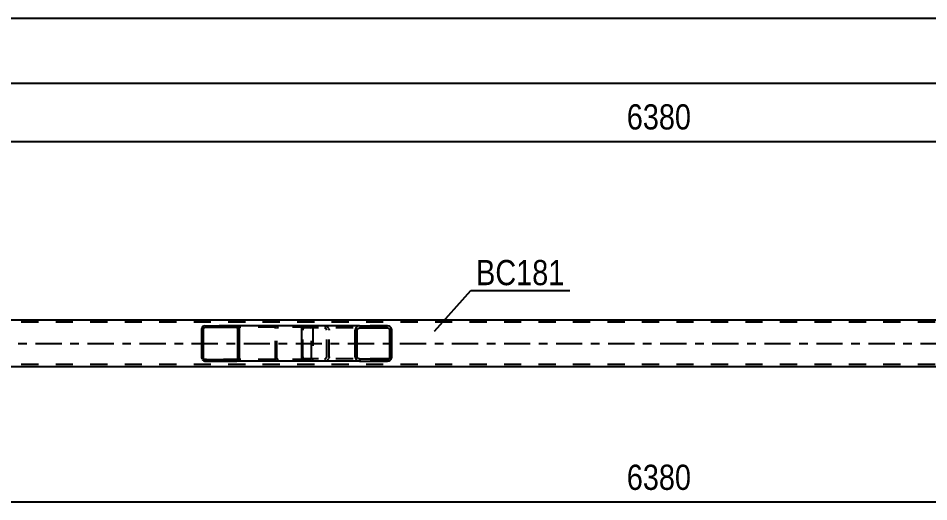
# Model space of a CAD drawing. Header units: millimetres. Extents: x 0 to 841, y 0 to 594.
# Drawn here: x 288.9 to 392.4, y 201.1 to 256.1 of the extents above; entities that cross this region are included whole.
import ezdxf

# ---------------------------------------------------------------- set-up
doc = ezdxf.new("R2010")
doc.units = ezdxf.units.MM
doc.linetypes.add('DXK_LINE_DOT2', pattern=[3.9198, 1.9599, -1.9599])
doc.linetypes.add('DXK_LINE_DOT3', pattern=[5.9187, 2.979, -0.9799, 0.9799, -0.9799])
doc.styles.add('Arial Narrow', font='ARIALN.TTF', dxfattribs={"height": 0.2})

# ---------------------------------------------------------------- blocks, each defined once
blk = doc.blocks.new('Part-103641004-2899 - 2810')
at = {"linetype": 'Continuous'}
h = blk.add_hatch(dxfattribs=at)
h.set_pattern_fill('', scale=0.7, style=0, pattern_type=0)
h.set_pattern_definition([(45, (331.3144, 220.8232), (-1.57154, 1.57154), [])])
h.paths.add_polyline_path([(331.35, 220.64), (331.31, 220.82), (331.21, 220.98), (331.04, 221.08), (330.85, 221.12), (327.67, 221.12), (327.47, 221.08), (327.31, 220.98), (327.2, 220.82), (327.16, 220.64), (327.16, 217.6), (327.2, 217.42), (327.31, 217.26), (327.47, 217.16), (327.67, 217.12), (330.85, 217.12), (331.04, 217.16), (331.21, 217.26), (331.31, 217.42), (331.35, 217.6)])
h.paths.add_polyline_path([(331.08, 217.51), (331.03, 217.43), (330.95, 217.38), (330.85, 217.36), (327.67, 217.36), (327.57, 217.38), (327.49, 217.43), (327.43, 217.51), (327.41, 217.6), (327.41, 220.64), (327.43, 220.73), (327.49, 220.81), (327.57, 220.86), (327.67, 220.88), (330.85, 220.88), (330.95, 220.86), (331.03, 220.81), (331.08, 220.73), (331.1, 220.64), (331.1, 217.6)])
at = {"color": 2, "linetype": 'Continuous'}
for p, q in [((321.09, 220.64), (321.12, 220.82)), ((321.09, 217.6), (321.09, 220.64)), ((321.12, 220.82), (321.17, 220.98)), ((321.17, 220.98), (321.26, 221.08)), ((321.26, 221.08), (321.37, 221.12)), ((327.67, 221.12), (321.37, 221.12)), ((327.2, 220.82), (327.16, 220.64)), ((327.16, 217.6), (327.16, 220.64)), ((327.41, 220.64), (327.43, 220.73)), ((327.41, 217.6), (327.41, 220.64)), ((327.43, 220.73), (327.49, 220.81)), ((327.67, 221.12), (327.47, 221.08)), ((327.49, 220.81), (327.57, 220.86)), ((327.57, 220.86), (327.67, 220.88)), ((327.67, 221.12), (330.85, 221.12)), ((327.67, 220.88), (330.85, 220.88)), ((331.04, 221.08), (330.85, 221.12)), ((330.85, 220.88), (330.95, 220.86)), ((330.95, 220.86), (331.03, 220.81)), ((331.03, 220.81), (331.08, 220.73)), ((331.08, 220.73), (331.1, 220.64)), ((331.1, 217.6), (331.1, 220.64)), ((331.35, 220.64), (331.31, 220.82)), ((331.35, 217.6), (331.35, 220.64)), ((321.12, 217.42), (321.09, 217.6)), ((321.17, 217.26), (321.12, 217.42)), ((327.16, 217.6), (327.2, 217.42)), ((327.43, 217.51), (327.41, 217.6)), ((327.49, 217.43), (327.43, 217.51)), ((327.57, 217.38), (327.49, 217.43)), ((331.03, 217.43), (330.95, 217.38)), ((331.08, 217.51), (331.03, 217.43)), ((331.1, 217.6), (331.08, 217.51)), ((331.31, 217.42), (331.35, 217.6)), ((321.26, 217.16), (321.17, 217.26)), ((321.37, 217.12), (321.26, 217.16)), ((327.67, 217.12), (321.37, 217.12)), ((327.47, 217.16), (327.67, 217.12)), ((327.67, 217.36), (327.57, 217.38)), ((327.67, 217.36), (330.85, 217.36)), ((327.67, 217.12), (330.85, 217.12)), ((330.95, 217.38), (330.85, 217.36)), ((330.85, 217.12), (331.04, 217.16))]:
    blk.add_line(p, q, dxfattribs=at)
at = {"color": 7, "linetype": 'DXK_LINE_DOT2'}
for p, q in [((321.24, 220.73), (321.23, 220.64)), ((321.23, 217.6), (321.23, 220.64)), ((321.27, 220.81), (321.24, 220.73)), ((321.31, 220.86), (321.27, 220.81)), ((321.37, 220.88), (321.31, 220.86)), ((330.85, 220.88), (321.37, 220.88)), ((322.36, 220.88), (322.36, 221.12)), ((323.7, 221.12), (323.89, 221.08)), ((323.8, 220.86), (323.7, 220.88)), ((323.88, 220.81), (323.8, 220.86)), ((323.93, 220.73), (323.88, 220.81)), ((323.95, 220.64), (323.93, 220.73)), ((323.95, 217.6), (323.95, 220.64)), ((324.16, 220.82), (324.2, 220.64)), ((324.2, 217.6), (324.2, 220.64)), ((330.85, 221.12), (327.67, 221.12)), ((321.23, 217.6), (321.24, 217.51)), ((321.24, 217.51), (321.27, 217.43)), ((321.27, 217.43), (321.31, 217.38)), ((323.8, 217.38), (323.88, 217.43)), ((323.88, 217.43), (323.93, 217.51)), ((323.93, 217.51), (323.95, 217.6)), ((324.2, 217.6), (324.16, 217.42)), ((321.31, 217.38), (321.37, 217.36)), ((330.85, 217.36), (321.37, 217.36)), ((322.36, 217.12), (322.36, 217.36)), ((323.7, 217.36), (323.8, 217.38)), ((323.89, 217.16), (323.7, 217.12)), ((330.85, 217.12), (327.67, 217.12))]:
    blk.add_line(p, q, dxfattribs=at)
for centre, start, end in [((323.71, 220.62), 23.8494, 68.8059), ((323.71, 217.61), 291.1941, 336.1506)]:
    blk.add_arc(centre, 0.492, start, end, dxfattribs=at)
at = {"color": 2, "linetype": 'Continuous'}
for centre, start, end in [((327.65, 220.62), 111.1941, 156.1506), ((330.86, 220.62), 23.8494, 68.8059), ((327.65, 217.61), 203.8494, 248.8059), ((330.86, 217.61), 291.1941, 336.1506)]:
    blk.add_arc(centre, 0.492, start, end, dxfattribs=at)
blk = doc.blocks.new('Part-103641004-2924 - 2810')
at = {"linetype": 'Continuous'}
h = blk.add_hatch(dxfattribs=at)
h.set_pattern_fill('', scale=0.7, style=0, pattern_type=0)
h.set_pattern_definition([(45, (313.9824, 220.922), (-1.57154, 1.57154), [])])
h.paths.add_polyline_path([(314.01, 220.8), (313.98, 220.92), (313.91, 221.03), (313.8, 221.1), (313.67, 221.12), (310.09, 221.12), (309.96, 221.1), (309.85, 221.03), (309.78, 220.92), (309.75, 220.8), (309.75, 217.44), (309.78, 217.32), (309.85, 217.21), (309.96, 217.14), (310.09, 217.12), (313.67, 217.12), (313.8, 217.14), (313.91, 217.21), (313.98, 217.32), (314.01, 217.44)])
h.paths.add_polyline_path([(313.83, 217.38), (313.79, 217.33), (313.73, 217.29), (313.67, 217.28), (310.09, 217.28), (310.03, 217.29), (309.97, 217.33), (309.93, 217.38), (309.92, 217.44), (309.92, 220.8), (309.93, 220.86), (309.97, 220.91), (310.03, 220.95), (310.09, 220.96), (313.67, 220.96), (313.73, 220.95), (313.79, 220.91), (313.83, 220.86), (313.84, 220.8), (313.84, 217.44)])
at = {"color": 2, "linetype": 'Continuous'}
for p, q in [((309.78, 220.92), (309.75, 220.8)), ((309.75, 217.44), (309.75, 220.8)), ((309.92, 220.8), (309.93, 220.86)), ((309.92, 217.44), (309.92, 220.8)), ((309.93, 220.86), (309.97, 220.91)), ((310.09, 221.12), (309.96, 221.1)), ((309.97, 220.91), (310.03, 220.95)), ((310.03, 220.95), (310.09, 220.96)), ((310.09, 221.12), (313.67, 221.12)), ((310.09, 220.96), (313.67, 220.96)), ((321.37, 221.12), (313.67, 221.12)), ((313.8, 221.1), (313.67, 221.12)), ((313.67, 220.96), (313.73, 220.95)), ((313.73, 220.95), (313.79, 220.91)), ((313.79, 220.91), (313.83, 220.86)), ((313.83, 220.86), (313.84, 220.8)), ((313.84, 217.44), (313.84, 220.8)), ((314.01, 220.8), (313.98, 220.92)), ((314.01, 217.44), (314.01, 220.8)), ((309.75, 217.44), (309.78, 217.32)), ((309.93, 217.38), (309.92, 217.44)), ((313.84, 217.44), (313.83, 217.38)), ((313.98, 217.32), (314.01, 217.44)), ((309.97, 217.33), (309.93, 217.38)), ((309.96, 217.14), (310.09, 217.12)), ((310.03, 217.29), (309.97, 217.33)), ((310.09, 217.28), (310.03, 217.29)), ((310.09, 217.28), (313.67, 217.28)), ((310.09, 217.12), (313.67, 217.12)), ((313.73, 217.29), (313.67, 217.28)), ((313.67, 217.12), (313.8, 217.14)), ((321.37, 217.12), (313.67, 217.12)), ((313.79, 217.33), (313.73, 217.29)), ((313.83, 217.38), (313.79, 217.33))]:
    blk.add_line(p, q, dxfattribs=at)
at = {"color": 7, "linetype": 'DXK_LINE_DOT2'}
for p, q in [((313.67, 221.12), (310.09, 221.12)), ((322.02, 220.96), (310.09, 220.96)), ((318.1, 220.8), (318.13, 220.92)), ((318.1, 217.44), (318.1, 220.8)), ((318.28, 220.86), (318.27, 220.8)), ((318.27, 217.44), (318.27, 220.8)), ((318.32, 220.91), (318.28, 220.86)), ((318.31, 221.1), (318.44, 221.12)), ((318.32, 220.91), (318.34, 220.92)), ((318.34, 220.92), (318.38, 220.95)), ((318.38, 220.95), (318.44, 220.96)), ((322.02, 221.12), (321.37, 221.12)), ((322.02, 221.12), (322.15, 221.1)), ((322.08, 220.95), (322.02, 220.96)), ((322.14, 220.91), (322.08, 220.95)), ((322.17, 220.86), (322.14, 220.91)), ((322.19, 220.8), (322.17, 220.86)), ((322.19, 217.44), (322.19, 220.8)), ((322.33, 220.92), (322.35, 220.82)), ((322.35, 220.82), (322.36, 220.8)), ((322.36, 220.8), (322.36, 217.44)), ((318.13, 217.32), (318.1, 217.44)), ((318.27, 217.44), (318.28, 217.38)), ((322.17, 217.38), (322.19, 217.44)), ((322.35, 217.42), (322.33, 217.32)), ((322.36, 217.44), (322.35, 217.42)), ((322.02, 217.28), (310.09, 217.28)), ((313.67, 217.12), (310.09, 217.12)), ((318.28, 217.38), (318.32, 217.33)), ((318.44, 217.12), (318.31, 217.14)), ((318.32, 217.33), (318.34, 217.32)), ((318.34, 217.32), (318.38, 217.29)), ((318.38, 217.29), (318.44, 217.28)), ((322.02, 217.12), (321.37, 217.12)), ((322.02, 217.28), (322.08, 217.29)), ((322.15, 217.14), (322.02, 217.12)), ((322.08, 217.29), (322.14, 217.33)), ((322.14, 217.33), (322.17, 217.38))]:
    blk.add_line(p, q, dxfattribs=at)
at = {"color": 2, "linetype": 'Continuous'}
for centre, start, end in [((310.08, 220.79), 110.7583, 155.68), ((313.68, 220.79), 24.32, 69.2417), ((310.08, 217.45), 204.32, 249.2417), ((313.68, 217.45), 290.7583, 335.68)]:
    blk.add_arc(centre, 0.331, start, end, dxfattribs=at)
at = {"color": 7, "linetype": 'DXK_LINE_DOT2'}
for centre, start, end in [((318.43, 220.79), 110.7583, 155.68), ((322.03, 220.79), 24.32, 69.2417), ((318.43, 217.45), 204.32, 249.2417)]:
    blk.add_arc(centre, 0.331, start, end, dxfattribs=at)
blk = doc.blocks.new('Part-103641004-3039 - 2810')
at = {"color": 2, "linetype": 'Continuous'}
for p, q in [((757.63, 221.76), (95.51, 221.76)), ((488.51, 216.48), (239.3, 216.48))]:
    blk.add_line(p, q, dxfattribs=at)
at = {"color": 7, "linetype": 'DXK_LINE_DOT2'}
for p, q in [((757.63, 221.52), (95.51, 221.52)), ((757.63, 216.72), (95.51, 216.72))]:
    blk.add_line(p, q, dxfattribs=at)
at = {"color": 7, "linetype": 'DXK_LINE_DOT3'}
blk.add_line((95.51, 219.12), (757.63, 219.12), dxfattribs=at)
blk = doc.blocks.new('StraightDimension-103641004-3324 - 2810')
at = {"color": 7, "linetype": 'Continuous'}
blk.add_line((85.29, 248.7), (767.85, 248.7), dxfattribs=at)
blk = doc.blocks.new('StraightDimension-103641004-3183 - 2810')
at = {"color": 7, "linetype": 'Continuous'}
blk.add_line((234.1, 201.13), (489.31, 201.13), dxfattribs=at)
at = {"color": 0}
blk.add_wipeout([(365.96, 201.88), (365.96, 206.08), (357.45, 206.08), (357.45, 201.88)], dxfattribs=at)
at = {"color": 3, "style": 'Arial Narrow'}
blk.add_text('6380', height=2.863, dxfattribs=at).set_placement((358.05, 202.48))
blk = doc.blocks.new('StraightDimension-103641004-3288 - 2810')
at = {"color": 7, "linetype": 'Continuous'}
blk.add_line((234.1, 242.08), (489.31, 242.08), dxfattribs=at)
at = {"color": 0}
blk.add_wipeout([(365.96, 242.83), (365.96, 247.03), (357.45, 247.03), (357.45, 242.83)], dxfattribs=at)
at = {"color": 3, "style": 'Arial Narrow'}
blk.add_text('6380', height=2.863, dxfattribs=at).set_placement((358.05, 243.43))
blk = doc.blocks.new('StraightDimension-103641004-3303 - 2810')
at = {"color": 7, "linetype": 'Continuous'}
blk.add_line((84.65, 256.07), (768.49, 256.07), dxfattribs=at)
blk = doc.blocks.new('Mark-103641004-3035 - 2810')
at = {"color": 30, "linetype": 'Continuous'}
for p, q in [((336.18, 220.51), (340.32, 225.14)), ((340.32, 225.14), (351.57, 225.14))]:
    blk.add_line(p, q, dxfattribs=at)
at = {"color": 0}
blk.add_wipeout([(350.97, 225.74), (350.97, 228.74), (340.92, 228.74), (340.92, 225.74)], dxfattribs=at)
blk.add_wipeout([(350.97, 225.74), (350.97, 228.74), (340.92, 228.74), (340.92, 225.74)], dxfattribs=at)
at = {"color": 3, "style": 'Arial Narrow'}
blk.add_text('BC181', height=2.863, dxfattribs=at).set_placement((340.92, 225.74))

msp = doc.modelspace()

# ---------------------------------------------------------------- block references
for name in ['StraightDimension-103641004-3324 - 2810', 'Part-103641004-3039 - 2810', 'Part-103641004-2924 - 2810', 'Part-103641004-2899 - 2810', 'StraightDimension-103641004-3183 - 2810']:
    msp.add_blockref(name, (0, 0))

# ---------------------------------------------------------------- next in the draw order: block references
msp.add_blockref('StraightDimension-103641004-3288 - 2810', (0, 0))

# ---------------------------------------------------------------- next in the draw order: block references
msp.add_blockref('StraightDimension-103641004-3303 - 2810', (0, 0))

# ---------------------------------------------------------------- next in the draw order: block references
msp.add_blockref('Mark-103641004-3035 - 2810', (0, 0))

doc.saveas('drawing.dxf')
